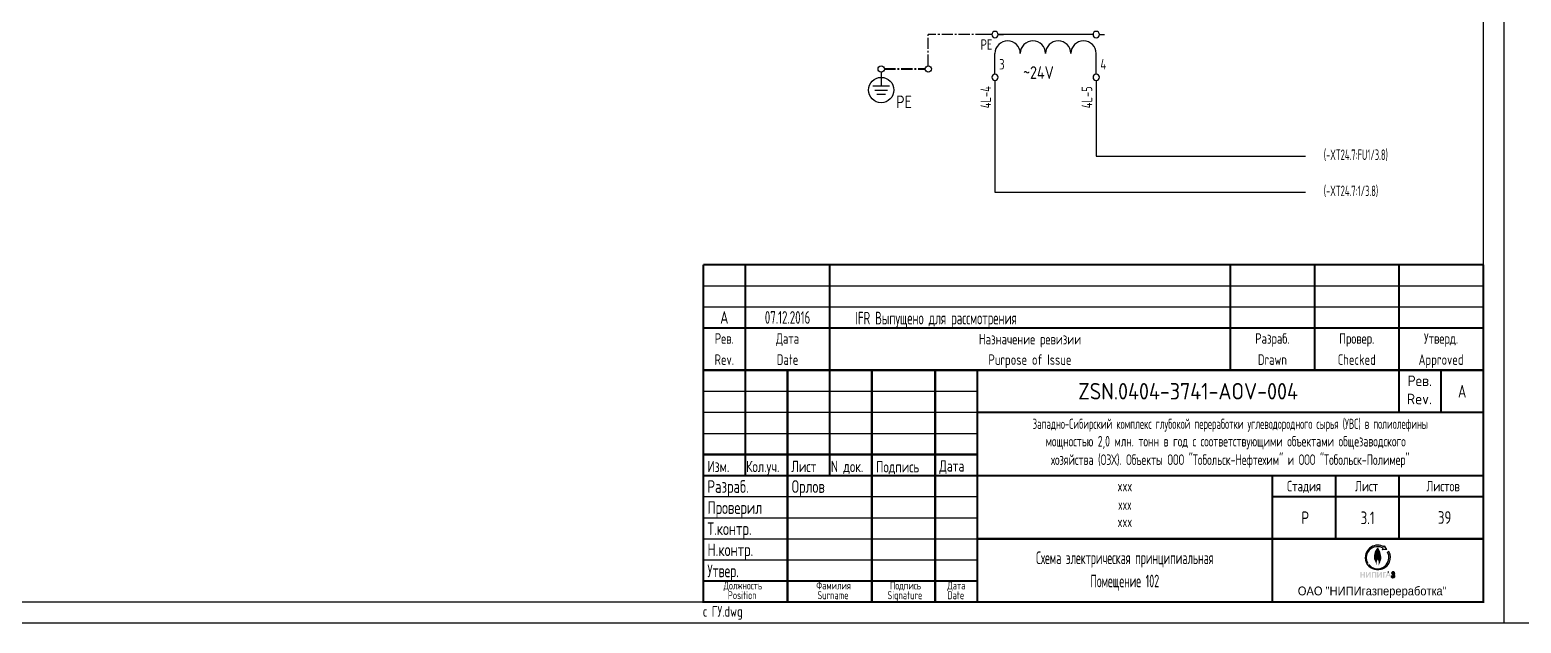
# Model space of a CAD drawing. Header units: millimetres. Extents: x 98 to 20644, y -7467 to -6136.
# Drawn here: x 342.3 to 696, y -7467.1 to -7326.4 of the extents above; entities that cross this region are included whole.
import ezdxf
from ezdxf.enums import TextEntityAlignment as Align

# ---------------------------------------------------------------- set-up
doc = ezdxf.new("R2010")
doc.units = ezdxf.units.MM
doc.set_wipeout_variables(frame=1)
doc.linetypes.add('EPL_DASHLONGDOT', pattern=[1, 0.66, -0.12, 0.1, -0.12])
for name, color, linetype in [('A_0_LogoNIPI', 130, 'Continuous'), ('A_0_titleblockRUS', 7, 'Continuous'), ('Временный', 6, 'Continuous'), ('КИА_МАРКИРОВКА', 2, 'Continuous'), ('КИА_РАМКИ-ШТАМПЫ', 7, 'Continuous')]:
    doc.layers.add(name, color=color, linetype=linetype)
doc.styles.add('GOST-A 3-1', font='', dxfattribs={"height": 3})
doc.styles.add('GOSTA-2.5-1', font='', dxfattribs={"width": 0.9, "height": 2.5})
doc.styles.add('ROMAND0-100', font='romand.shx')
doc.styles.add('ROMANS0-60', font='romans.shx', dxfattribs={"width": 0.6})
doc.styles.add('ROMANS0-70', font='romans.shx', dxfattribs={"width": 0.7})
doc.styles.add('ROMANS0-80', font='romans.shx', dxfattribs={"width": 0.8})
doc.styles.add('стиль1', font='arial.ttf', dxfattribs={"width": 0.9})
doc.styles.get('GOST-A 3-1').set_extended_font_data('GOST type A')
doc.styles.get('GOSTA-2.5-1').set_extended_font_data('GOST Type AU')

# ---------------------------------------------------------------- blocks, each defined once
blk = doc.blocks.new('rev1')
for p, q in [((-185, 20), (0, 20)), ((-185, 15), (0, 15)), ((0, 10), (0, 5))]:
    blk.add_line(p, q)
at = {"const_width": 0.5}
for points in [[(-185, 25), (-185, 0)], [(-185, 25), (0, 25)], [(-175, 25), (-175, 0)], [(-155, 25), (-155, 0)], [(-60, 25), (-60, 0)], [(-40, 25), (-40, 0)], [(-20, 25), (-20, 0)], [(0, 25), (0, 0)], [(-185, 10), (0, 10)], [(-185, 0), (0, 0)]]:
    blk.add_lwpolyline(points, dxfattribs=at)
at = {"style": 'ROMANS0-70', "width": 0.7}
for s, p in [('Рев.', (-180, 7.5)), ('Дата', (-165, 7.5)), ('Назначение ревизии', (-107.5, 7.34)), ('Разраб.', (-50, 7.5)), ('Провер.', (-30, 7.5)), ('Утверд.', (-10, 7.5)), ('Rev.', (-180, 2.5)), ('Date', (-165, 2.5)), ('Purpose of Issue', (-107.5, 2.5)), ('Drawn', (-50, 2.5)), ('Checked', (-30, 2.5)), ('Approved', (-10, 2.5))]:
    blk.add_text(s, height=2.5, dxfattribs=at).set_placement(p, align=Align.MIDDLE_CENTER)
at = {"flags": 8}
for tag, style, width, p in [('R3', 'ROMANS0-70', 0.7, (-180, 22.5)), ('DATE3', 'ROMANS0-70', 0.4, (-164.93, 22.48)), ('PURPOSE3', 'ROMANS0-60', 0.6, (-107.5, 22.34)), ('SIGN3', 'ROMANS0-70', 0.7, (-50, 22.5)), ('EXAM3', 'ROMANS0-70', 0.7, (-30, 22.5)), ('APPR3', 'ROMANS0-60', 0.6, (-10, 22.5)), ('R2', 'ROMANS0-70', 0.7, (-180, 17.5)), ('DATE2', 'ROMANS0-70', 0.4, (-165, 17.5)), ('PURPOSE2', 'ROMANS0-60', 0.6, (-107.5, 17.5)), ('SIGN2', 'ROMANS0-70', 0.7, (-49.74, 17.56)), ('EXAM2', 'ROMANS0-70', 0.7, (-30, 17.5)), ('APPR2', 'ROMANS0-60', 0.6, (-10, 17.5)), ('R1', 'ROMANS0-70', 0.7, (-180, 12.5)), ('DATE1', 'ROMANS0-70', 0.4, (-165, 12.5)), ('PURPOSE1', 'ROMANS0-60', 0.6, (-107.5, 12.34)), ('SIGN1', 'ROMANS0-70', 0.7, (-49.74, 12.56)), ('EXAM1', 'ROMANS0-70', 0.7, (-30, 12.5)), ('APPR1', 'ROMANS0-60', 0.6, (-10, 12.5))]:
    blk.add_attdef(tag, text='', height=3, dxfattribs=dict(at, style=style, width=width)).set_placement(p, align=Align.MIDDLE_CENTER)
blk = doc.blocks.new('1234')
at = {"layer": 'A_0_LogoNIPI'}
for points in [[(-26.49, 13.1), (-26.49, 13.1, 0.91064), (-24.22, 7.83, 0.500938), (-22.37, 12), (-22.73, 11.82, -0.096292), (-22.38, 10.87), (-22.38, 10.87, -0.743383), (-27.14, 8.89), (-27.39, 9.21, -0.574151), (-25.29, 13.1, -0.153499), (-23.72, 12.79), (-23.92, 12.43), (-22.89, 12.46), (-23.42, 13.35), (-23.54, 13.13, 0.256724)], [(-25.71, 9.92, 0.063496), (-25.12, 8.62, -0.086175), (-25.26, 9.02, -0.179825), (-25.03, 10.1, -0.206342), (-24.8, 9.02, -0.187641), (-24.99, 8.51, 0.15013), (-24.33, 9.91, 0.17936), (-25.03, 12.79, 0.229327)]]:
    blk.add_hatch(color=256, dxfattribs=at).paths.add_polyline_path(points)
h = blk.add_hatch(color=256, dxfattribs=at)
h.paths.add_polyline_path([(-28.84, 7.16), (-29.13, 7.16), (-29.13, 5.78), (-28.84, 5.78), (-28.84, 6.36), (-28.34, 6.36), (-28.34, 5.78), (-28.05, 5.78), (-28.05, 7.16), (-28.34, 7.16), (-28.34, 6.6), (-28.84, 6.6)])
h.paths.add_polyline_path([(-27.55, 6.22), (-27.55, 7.16), (-27.84, 7.16), (-27.84, 5.78), (-27.55, 5.78), (-26.95, 6.73), (-26.95, 5.78), (-26.67, 5.78), (-26.67, 7.16), (-26.95, 7.16)])
h.paths.add_polyline_path([(-26.42, 5.78), (-26.14, 5.78), (-26.14, 6.9), (-25.64, 6.9), (-25.64, 5.78), (-25.35, 5.78), (-25.35, 7.16), (-25.64, 7.16), (-26.14, 7.16), (-26.42, 7.16)])
h.paths.add_polyline_path([(-24.89, 6.21), (-24.89, 7.16), (-25.18, 7.16), (-25.18, 5.78), (-24.89, 5.78), (-24.29, 6.72), (-24.29, 5.78), (-24, 5.78), (-24, 7.16), (-24.29, 7.16)])
h.paths.add_polyline_path([(-23.74, 5.78), (-23.45, 5.78), (-23.45, 6.9), (-23.07, 6.9), (-23.07, 7.16), (-23.45, 7.16), (-23.74, 7.16)])
h.paths.add_polyline_path([(-22.83, 6.15), (-22.22, 6.15), (-22.06, 5.78), (-21.82, 5.78), (-22.41, 7.16), (-22.65, 7.16), (-23.23, 5.78), (-22.99, 5.78)])
h.paths.add_polyline_path([(-22.74, 6.36), (-22.53, 6.88), (-22.31, 6.36)], flags=16)
h.paths.add_polyline_path([(-21.07, 6.51, 1.387517), (-21.78, 6.78), (-21.52, 6.78, -1.645944), (-21.31, 6.63, 0.081491), (-21.45, 6.63), (-21.49, 6.62), (-21.49, 6.38, 0.003523), (-21.48, 6.37, -3.968908), (-21.58, 6.21), (-21.81, 6.21, 1.500892)])
for p, q in [((-185, 55), (-175, 55)), ((-175, 55), (-155, 55)), ((-185, 50), (-120, 50)), ((-185, 45), (-120, 45)), ((-185, 45), (-120, 45)), ((-185, 40), (-120, 40)), ((-185, 35), (-120, 35)), ((-185, 35), (-120, 35)), ((-185, 30), (-120, 30)), ((-185, 25), (-120, 25)), ((-185, 20), (-120, 20)), ((-185, 15), (-120, 15)), ((-185, 10), (-120, 10)), ((-185, 5), (-120, 5))]:
    blk.add_line(p, q)
at = {"const_width": 0.5}
blk.add_lwpolyline([(-185, 55), (-185, 0), (0, 0), (0, 55)], close=True, dxfattribs=at)
for points in [[(-175, 55), (-175, 30)], [(-155, 55), (-155, 30)], [(-145, 55), (-145, 0)], [(-130, 55), (-130, 0)], [(-120, 55), (-120, 0)], [(-20, 55), (-20, 45)], [(-10, 55), (-10, 45)], [(-120, 45), (0, 45)], [(-184.84, 35), (-120, 35)], [(-185, 30), (-120, 30)], [(-120, 30), (0, 30)], [(-50, 30), (-50, 0)], [(-35, 30), (-35, 15)], [(-20, 30), (-20, 15)], [(-50, 25), (0, 25)], [(-120, 15), (0, 15)], [(-185, 5), (-120, 5)]]:
    blk.add_lwpolyline(points, dxfattribs=at)
blk.add_lwpolyline([(-165, 55, 0.5, 0.5, 0), (-165, 0, 0.4, 0.4, 0)], format="xyseb")
at = {"layer": 'A_0_LogoNIPI'}
for p, q in [((-26.49, 13.1), (-26.49, 13.1)), ((-23.92, 12.43), (-23.72, 12.79)), ((-22.89, 12.46), (-23.92, 12.43)), ((-23.54, 13.13), (-23.42, 13.35)), ((-22.89, 12.46), (-23.42, 13.35)), ((-22.37, 12), (-22.73, 11.82)), ((-22.38, 10.87), (-22.38, 10.87)), ((-22.61, 7.16), (-22.41, 7.16)), ((-21.81, 6.21), (-21.58, 6.21)), ((-21.78, 6.78), (-21.52, 6.78)), ((-21.49, 6.62), (-21.45, 6.63)), ((-21.49, 6.62), (-21.49, 6.37))]:
    blk.add_line(p, q, dxfattribs=at)
for centre, radius, start, end in [((-25.11, 10.57), 2.88, 118.6468, 287.9358), ((-25.2, 10.55), 2.56, 91.9491, 211.3984), ((-25.06, 10.59), 2.69, 219.3165, 5.8224), ((-25, 10.43), 3.07, 61.6352, 121.3374), ((-22.41, 10.65), 3.39, 140.8501, 192.5146), ((-25.01, 10.45), 2.67, 61.0554, 95.9624), ((-28.56, 10.41), 4.26, 353.329, 34.0029), ((-24.85, 10.61), 2.85, 282.7969, 29.2664), ((-25.01, 10.45), 2.67, 8.8953, 30.8961), ((-21.38, 6.76), 0.403, 320.7349, 177.6119), ((-21.38, 6.2), 0.437, 179.1192, 44.4218), ((-21.38, 6.2), 0.202, 178.0914, 121.5242), ((-21.38, 6.76), 0.148, 298.5987, 173.4749), ((-21.38, 6.76), 0.403, 254.0275, 254.8349), ((-21.38, 6.2), 0.437, 80.6824, 99.3176)]:
    blk.add_arc(centre, radius, start, end, dxfattribs=at)
for s, height, style, width, p in [('Рев.', 2.5, 'ROMANS0-80', 0.9, (-15.07, 52.48)), ('Rev.', 2.5, 'ROMANS0-80', 0.9, (-15.15, 48.17)), ('Западно-Сибирский комплекс глубокой переработки углеводородного сырья (УВС) в полиолефины', 2.4, 'ROMANS0-80', 0.6, (-60, 42.27)), ('мощностью 2,0 млн. тонн в год с соответствующими объектами общезаводского  ', 2.5, 'ROMANS0-80', 0.65, (-60, 38.14)), ('хозяйства (ОЗХ). Объекты ООО "Тобольск-Нефтехим" и ООО "Тобольск-Полимер"', 2.5, 'ROMANS0-80', 0.65, (-60, 33.77)), ('Стадия', 2.5, 'ROMANS0-70', 0.7, (-42.5, 27.5)), ('Лист', 2.5, 'ROMANS0-70', 0.7, (-27.67, 27.5)), ('Листов', 2.5, 'ROMANS0-70', 0.7, (-9.52, 27.5)), ('Должность', 1.9, 'ROMANS0-80', 0.7, (-175.6, 3.94)), ('Фамилия', 1.9, 'ROMANS0-80', 0.7, (-154.08, 3.94)), ('Подпись', 1.9, 'ROMANS0-80', 0.7, (-137.03, 3.94)), ('Дата', 1.9, 'ROMANS0-80', 0.7, (-124.95, 3.94)), ('Position', 1.9, 'ROMANS0-80', 0.7, (-175.74, 1.63)), ('Surname', 1.9, 'ROMANS0-80', 0.7, (-154.21, 1.63)), ('Signature', 1.9, 'ROMANS0-80', 0.7, (-137.17, 1.63)), ('Date', 1.9, 'ROMANS0-80', 0.7, (-125.08, 1.63))]:
    blk.add_text(s, height=height, dxfattribs=dict(style=style, width=width)).set_placement(p, align=Align.MIDDLE_CENTER)
at = {"insert": (-185.04, -0.95), "char_height": 2.5, "attachment_point": 1, "style": 'ROMANS0-70'}
blk.add_mtext('с ГУ.dwg', dxfattribs=at)
at = {"flags": 8}
for tag, height, style, width, p in [('TITLE', 3.9, 'ROMAND0-100', 0.85, (-70, 50)), ('REVISION', 3, 'ROMANS0-70', 0.7, (-5, 50)), ('STR1', 3, 'ROMANS0-70', 0.7, (-85, 27.93)), ('STR2', 3, 'ROMANS0-70', 0.7, (-85, 24.22)), ('STR3', 3, 'ROMANS0-70', 0.7, (-85, 20.63)), ('ST', 3, 'ROMANS0-70', 0.7, (-42.2, 20)), ('SH', 3, 'ROMANS0-70', 0.7, (-27.42, 19.98)), ('SHS', 3, 'ROMANS0-70', 0.7, (-9.16, 20.06)), ('STR4', 3, 'ROMANS0-70', 0.7, (-85.01, 17.22)), ('NSH1', 3, 'ROMANS0-70', 0.7, (-85, 13)), ('NSH2', 3, 'ROMANS0-70', 0.7, (-85, 9.44)), ('NSH3', 3, 'ROMANS0-70', 0.7, (-85, 5.88)), ('NSH4', 3, 'ROMANS0-70', 0.7, (-85, 2.33))]:
    blk.add_attdef(tag, text='', height=height, dxfattribs=dict(at, style=style, width=width)).set_placement(p, align=Align.MIDDLE_CENTER)
for tag, height, style, width, p in [('POST5', 2.7, 'ROMANS0-70', 0.7, (-184, 30)), ('NAME5', 2.7, 'ROMANS0-70', 0.7, (-174.83, 30)), ('SIGN5', 2.7, 'ROMANS0-70', 0.7, (-164.11, 30)), ('DATE5', 2.7, 'ROMANS0-60', 0.7, (-154.72, 30)), ('SIGN4', 2.7, 'ROMANS0-70', 0.7, (-144, 29.93)), ('DATE4', 2.7, 'ROMANS0-60', 0.7, (-129, 30.13)), ('POST6', 2.7, 'ROMANS0-70', 0.7, (-184, 25)), ('NAME6', 2.7, 'ROMANS0-70', 0.7, (-164, 25)), ('SIGN6', 2.7, 'ROMANS0-70', 0.7, (-144, 25)), ('DATE6', 2.7, 'ROMANS0-60', 0.7, (-129, 25)), ('POST7', 2.7, 'ROMANS0-70', 0.7, (-184, 20)), ('NAME7', 2.7, 'ROMANS0-70', 0.7, (-164, 20)), ('SIGN7', 2.7, 'ROMANS0-70', 0.7, (-144, 20)), ('DATE7', 2.7, 'ROMANS0-60', 0.7, (-129, 20)), ('POST8', 2.7, 'ROMANS0-70', 0.7, (-184, 15)), ('NAME8', 2.7, 'ROMANS0-70', 0.7, (-164, 15)), ('SIGN8', 2.7, 'ROMANS0-70', 0.7, (-144, 15)), ('DATE8', 2.7, 'ROMANS0-60', 0.7, (-129, 15)), ('POST9', 2.7, 'ROMANS0-70', 0.7, (-184, 10)), ('NAME9', 2.7, 'ROMANS0-70', 0.7, (-164, 10)), ('SIGN9', 2.7, 'ROMANS0-70', 0.7, (-144, 10)), ('DATE9', 2.7, 'ROMANS0-60', 0.7, (-129, 10)), ('POST10', 2.6, 'ROMANS0-70', 0.65, (-184, 5)), ('NAME10', 2.7, 'ROMANS0-70', 0.7, (-164, 5)), ('SIGN10', 2.7, 'ROMANS0-70', 0.7, (-144, 5)), ('DATE10', 2.7, 'ROMANS0-60', 0.7, (-129, 5))]:
    blk.add_attdef(tag, text='', height=height, dxfattribs=dict(at, style=style, width=width)).set_placement(p, align=Align.BOTTOM_LEFT)
at = {"layer": 'A_0_titleblockRUS', "color": 7, "style": 'стиль1', "width": 0.9}
blk.add_text('ОАО "НИПИгазпереработка"', height=2.1, dxfattribs=at).set_placement((-26.33, 1.59), align=Align.CENTER)
blk = doc.blocks.new('A$C5C167954')
at = {"color": 0}
for p, q in [((0.75, 2.75), (0.75, 4)), ((0.75, 1.25), (0.75, 0))]:
    blk.add_line(p, q, dxfattribs=at)
blk.add_wipeout([(0.75, 2.75), (0.81, 2.75), (0.86, 2.74), (0.92, 2.73), (0.97, 2.72), (1.01, 2.7), (1.04, 2.69), (1.09, 2.67), (1.13, 2.65), (1.21, 2.6), (1.26, 2.55), (1.31, 2.5), (1.38, 2.41), (1.41, 2.35), (1.43, 2.31), (1.46, 2.23), (1.48, 2.18), (1.5, 2.08), (1.5, 2), (1.5, 1.94), (1.49, 1.87), (1.47, 1.8), (1.45, 1.73), (1.43, 1.69), (1.41, 1.64), (1.38, 1.59), (1.34, 1.54), (1.32, 1.51), (1.29, 1.48), (1.25, 1.44), (1.2, 1.4), (1.16, 1.37), (1.11, 1.34), (1.05, 1.31), (0.98, 1.28), (0.91, 1.27), (0.83, 1.25), (0.8, 1.25), (0.75, 1.25), (0.69, 1.25), (0.57, 1.27), (0.5, 1.29), (0.43, 1.32), (0.36, 1.36), (0.28, 1.42), (0.24, 1.45), (0.18, 1.51), (0.13, 1.57), (0.09, 1.64), (0.07, 1.69), (0.04, 1.75), (0.03, 1.79), (0.02, 1.84), (0.01, 1.9), (0, 1.96), (0, 2.02), (0, 2.08), (0.01, 2.13), (0.03, 2.2), (0.04, 2.25), (0.06, 2.3), (0.1, 2.37), (0.13, 2.42), (0.18, 2.49), (0.23, 2.55), (0.29, 2.6), (0.34, 2.63), (0.39, 2.66), (0.44, 2.68), (0.49, 2.7), (0.54, 2.72), (0.62, 2.74), (0.71, 2.75)], dxfattribs=at)
blk.add_circle((0.75, 2), 0.75, dxfattribs=at)
blk = doc.blocks.new('A$C2D160E4F')
at = {"color": 0}
for p, q in [((3, 9.56), (3, 8.31)), ((3, 8.31), (3, 6.31)), ((1, 6.31), (5, 6.31)), ((1.5, 5.31), (4.5, 5.31)), ((2, 4.31), (4, 4.31))]:
    blk.add_line(p, q, dxfattribs=at)
blk.add_circle((3, 5.31), 3, dxfattribs=at)
at = {"style": 'GOST-A 3-1'}
blk.add_text('PE', height=3, dxfattribs=at).set_placement((6.57, 1))

msp = doc.modelspace()

# ---------------------------------------------------------------- linework, layer by layer
for p, q in [((692, -7467.07), (692, -7047.07)), ((687, -7052.07), (687, -7462.07)), ((687, -7462.07), (118, -7462.07)), ((692, -7467.07), (98, -7467.07)), ((1286, -7467.07), (692, -7467.07))]:
    msp.add_line(p, q)
at = {"color": 3, "linetype": 'EPL_DASHLONGDOT', "lineweight": 25, "ltscale": 4}
msp.add_line((555.39, -7334.89), (555.39, -7327.49), dxfattribs=at)
at = {"color": 0}
msp.add_line((595.2, -7327.49), (571.2, -7327.49), dxfattribs=at)
at = {"color": 3, "linetype": 'EPL_DASHLONGDOT', "lineweight": 40, "ltscale": 4}
msp.add_line((544.96, -7335.64), (554.64, -7335.64), dxfattribs=at)
at = {"color": 1}
for p, q in [((595.2, -7356.31), (644.84, -7356.31)), ((571.2, -7364.88), (644.84, -7364.88))]:
    msp.add_line(p, q, dxfattribs=at)
at = {"color": 0}
for centre in [(544.21, -7335.64), (555.39, -7335.64)]:
    msp.add_circle(centre, 0.75, dxfattribs=at)
for centre in [(574.2, -7331.99), (580.2, -7331.99), (586.2, -7331.99), (592.2, -7331.99)]:
    msp.add_arc(centre, 3, 0, 180, dxfattribs=at)

# ---------------------------------------------------------------- block references
at = {"color": 0, "xscale": -1, "rotation": 180}
for p in [(570.45, -7335.62), (594.45, -7335.62)]:
    msp.add_blockref('A$C5C167954', p, dxfattribs=at)
at = {"color": 0}
msp.add_blockref('A$C2D160E4F', (541.21, -7345.95), dxfattribs=at)
at = {"layer": 'КИА_РАМКИ-ШТАМПЫ'}
ref = msp.add_blockref('rev1', (687, -7407.07), dxfattribs=at)
ref.add_attrib('R1', 'А', dxfattribs={"layer": '0', "height": 3, "style": 'ROMANS0-70', "width": 0.7, "flags": 8}).set_placement((507, -7394.57), align=Align.MIDDLE_CENTER)
ref.add_attrib('PURPOSE1', 'IFR Выпущено для рассмотрения', dxfattribs={"layer": '0', "height": 3, "style": 'ROMANS0-60', "width": 0.6, "flags": 8}).set_placement((557.24, -7394.73), align=Align.MIDDLE_CENTER)
ref.add_attrib('DATE1', '07.12.2016', dxfattribs={"layer": '0', "color": 1, "height": 3, "style": 'ROMANS0-70', "width": 0.6, "flags": 8}).set_placement((522, -7394.57), align=Align.MIDDLE_CENTER)
at = {"layer": 'КИА_РАМКИ-ШТАМПЫ', "color": 3}
ref = msp.add_blockref('1234', (687, -7462.07), dxfattribs=at)
ref.add_attrib('TITLE', 'ZSN.0404-3741-AOV-004', dxfattribs={"layer": '0', "height": 3.9, "style": 'ROMAND0-100', "width": 0.85, "flags": 8}).set_placement((617, -7412.07), align=Align.MIDDLE_CENTER)
ref.add_attrib('STR1', 'xxx', dxfattribs={"layer": '0', "height": 2.5, "style": 'ROMANS0-70', "width": 0.65, "flags": 8}).set_placement((602, -7434.56), align=Align.MIDDLE_CENTER)
ref.add_attrib('STR2', 'xxx', dxfattribs={"layer": '0', "height": 2.5, "style": 'ROMANS0-70', "width": 0.6, "flags": 8}).set_placement((602, -7438.96), align=Align.MIDDLE_CENTER)
ref.add_attrib('STR3', 'xxx', dxfattribs={"layer": '0', "height": 2.5, "style": 'ROMANS0-70', "width": 0.65, "flags": 8}).set_placement((602, -7443.04), align=Align.MIDDLE_CENTER)
ref.add_attrib('NSH1', 'Схема электрическая принципиальная', dxfattribs={"layer": '0', "height": 3, "style": 'ROMANS0-70', "width": 0.55, "flags": 8}).set_placement((602, -7451.57), align=Align.MIDDLE_CENTER)
ref.add_attrib('NSH2', 'Помещение 102', dxfattribs={"layer": '0', "height": 3, "style": 'ROMANS0-70', "width": 0.55, "flags": 8}).set_placement((602, -7457.07), align=Align.MIDDLE_CENTER)
ref.add_attrib('ST', 'P', dxfattribs={"layer": '0', "height": 3, "style": 'ROMANS0-70', "width": 0.7, "flags": 8}).set_placement((644.8, -7442.07), align=Align.MIDDLE_CENTER)
ref.add_attrib('SH', '3.1', dxfattribs={"layer": '0', "height": 3, "style": 'ROMANS0-70', "width": 0.7, "flags": 8}).set_placement((659.58, -7442.09), align=Align.MIDDLE_CENTER)
ref.add_attrib('REVISION', 'A', dxfattribs={"layer": '0', "height": 3, "style": 'ROMANS0-70', "width": 0.7, "flags": 8}).set_placement((682, -7412.07), align=Align.MIDDLE_CENTER)
ref.add_attrib('SIGN4', 'Подпись', dxfattribs={"layer": '0', "height": 2.7, "style": 'ROMANS0-70', "width": 0.7, "flags": 8}).set_placement((543, -7432.14), align=Align.BOTTOM_LEFT)
ref.add_attrib('DATE4', 'Дата', dxfattribs={"layer": '0', "height": 2.7, "style": 'ROMANS0-60', "width": 0.7, "flags": 8}).set_placement((558, -7431.94), align=Align.BOTTOM_LEFT)
ref.add_attrib('POST5', 'Изм.', dxfattribs={"layer": '0', "height": 2.7, "style": 'ROMANS0-70', "width": 0.7, "flags": 8}).set_placement((503, -7432.07), align=Align.BOTTOM_LEFT)
ref.add_attrib('NAME5', 'Кол.уч.', dxfattribs={"layer": '0', "height": 2.7, "style": 'ROMANS0-70', "width": 0.7, "flags": 8}).set_placement((512.17, -7432.07), align=Align.BOTTOM_LEFT)
ref.add_attrib('SIGN5', 'Лист', dxfattribs={"layer": '0', "height": 2.7, "style": 'ROMANS0-70', "width": 0.7, "flags": 8}).set_placement((522.89, -7432.07), align=Align.BOTTOM_LEFT)
ref.add_attrib('DATE5', 'N док.', dxfattribs={"layer": '0', "height": 2.7, "style": 'ROMANS0-60', "width": 0.7, "flags": 8}).set_placement((532.28, -7432.07), align=Align.BOTTOM_LEFT)
ref.add_attrib('POST6', 'Разраб.', dxfattribs={"layer": '0', "height": 3, "style": 'ROMANS0-70', "width": 0.7, "flags": 8}).set_placement((503, -7437.07), align=Align.BOTTOM_LEFT)
ref.add_attrib('NAME6', 'Орлов', dxfattribs={"layer": '0', "height": 3, "style": 'ROMANS0-70', "width": 0.7, "flags": 8}).set_placement((523, -7437.07), align=Align.BOTTOM_LEFT)
ref.add_attrib('POST7', 'Проверил', dxfattribs={"layer": '0', "height": 3, "style": 'ROMANS0-70', "width": 0.7, "flags": 8}).set_placement((503, -7442.07), align=Align.BOTTOM_LEFT)
ref.add_attrib('POST8', 'Т.контр.', dxfattribs={"layer": '0', "height": 3, "style": 'ROMANS0-70', "width": 0.7, "flags": 8}).set_placement((503, -7447.07), align=Align.BOTTOM_LEFT)
ref.add_attrib('POST9', 'Н.контр.', dxfattribs={"layer": '0', "height": 3, "style": 'ROMANS0-70', "width": 0.7, "flags": 8}).set_placement((503, -7452.07), align=Align.BOTTOM_LEFT)
ref.add_attrib('POST10', 'Утвер.', dxfattribs={"layer": '0', "height": 3, "style": 'ROMANS0-70', "width": 0.65, "flags": 8}).set_placement((503, -7457.07), align=Align.BOTTOM_LEFT)
ref.add_attrib('SHS', '39', dxfattribs={"layer": '0', "height": 3, "style": 'ROMANS0-70', "width": 0.7, "flags": 8}).set_placement((677.84, -7442.01), align=Align.MIDDLE_CENTER)

# ---------------------------------------------------------------- texts
at = {"style": 'GOSTA-2.5-1', "width": 0.9}
msp.add_text('PE', height=2.5, dxfattribs=at).set_placement((567.79, -7331.11))
at = {"style": 'GOST-A 3-1'}
msp.add_text('~24V', height=3, dxfattribs=at).set_placement((577.86, -7338))
at = {"layer": 'Временный', "style": 'GOSTA-2.5-1', "width": 0.7}
for s, p in [('(-XT24.7:FU1/3.8)', (649.18, -7357.24)), ('(-XT24.7:1/3.8)', (649.18, -7365.81))]:
    msp.add_text(s, height=2.5, dxfattribs=at).set_placement(p)

# ---------------------------------------------------------------- next in the draw order: linework, layer by layer
at = {"color": 0}
for p, q in [((571.2, -7335.62), (571.2, -7331.99)), ((595.2, -7335.62), (595.2, -7331.99))]:
    msp.add_line(p, q, dxfattribs=at)
at = {"color": 1, "lineweight": 25, "ltscale": 4}
for p, q in [((571.2, -7339.62), (571.2, -7364.88)), ((595.2, -7339.62), (595.2, -7356.31))]:
    msp.add_line(p, q, dxfattribs=at)

# ---------------------------------------------------------------- next in the draw order: block references
at = {"color": 0, "xscale": -1, "rotation": 90}
for p in [(573.2, -7326.74), (597.2, -7326.74)]:
    msp.add_blockref('A$C5C167954', p, dxfattribs=at)

# ---------------------------------------------------------------- next in the draw order: texts
at = {"style": 'GOSTA-2.5-1', "width": 0.9}
for s, p in [('3', (572.2, -7335.78)), ('4', (596.2, -7335.78))]:
    msp.add_text(s, height=2.5, dxfattribs=at).set_placement(p)
at = {"layer": 'КИА_МАРКИРОВКА', "style": 'GOSTA-2.5-1', "width": 0.9}
for s, p in [('4L-4', (570.26, -7344.98)), ('4L-5', (594.26, -7344.98))]:
    msp.add_text(s, height=2.5, rotation=90, dxfattribs=at).set_placement(p)

# ---------------------------------------------------------------- next in the draw order: linework, layer by layer
at = {"color": 3, "linetype": 'EPL_DASHLONGDOT', "lineweight": 25, "ltscale": 4}
msp.add_line((569.2, -7327.49), (555.39, -7327.49), dxfattribs=at)

doc.saveas('drawing.dxf')
